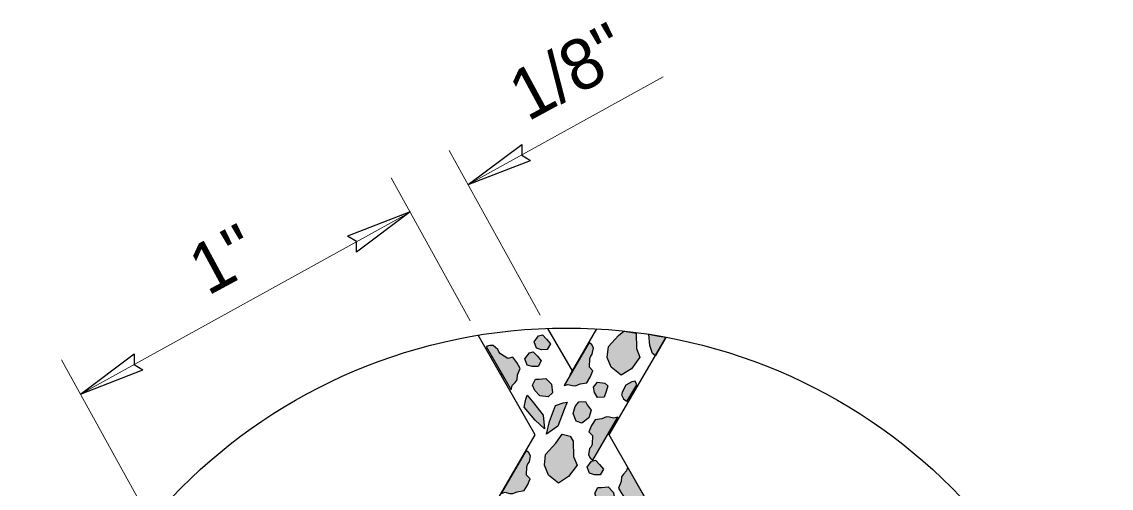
# Model space of a CAD drawing. Extents: x -333 to 39, y -49 to 225.
# Drawn here: x -120.83 to -92.89, y 9 to 20.95 of the extents above; entities that cross this region are included whole.
import ezdxf

# ---------------------------------------------------------------- set-up
doc = ezdxf.new("R2010")
doc.units = 0
doc.header["$LTSCALE"] = 0.52
doc.layers.add('1', color=7, linetype='Continuous', lineweight=25)

msp = doc.modelspace()

# ---------------------------------------------------------------- hatches: boundary and pattern name
at = {"layer": '1'}
for points in [[(-107.5019, 12.5515), (-107.6294, 12.5936), (-107.6906, 12.7529), (-107.5765, 12.9034), (-107.4766, 12.9305), (-107.3711, 12.821), (-107.2721, 12.7017), (-107.3509, 12.5532)], [(-105.7113, 12.1004), (-105.8132, 12.3547), (-105.7862, 12.6317), (-105.5225, 12.9168), (-105.391, 13.0247), (-105.2094, 13.0001), (-105.0751, 12.9732), (-105.067, 12.5785), (-104.9772, 12.3556), (-105.1965, 12.0627), (-105.4573, 11.8978)], [(-104.3068, 12.8707), (-104.5789, 12.3976), (-104.6495, 12.4521), (-104.7227, 12.66), (-104.7487, 12.9453), (-104.4901, 12.8941)], [(-108.2775, 11.5267), (-108.2538, 11.6312), (-108.1736, 11.7137), (-108.1278, 11.7825), (-108.1137, 11.906), (-108.0502, 12.0701), (-108.1294, 12.2188), (-108.2343, 12.3591), (-108.3623, 12.3279), (-108.5508, 12.4445), (-108.5941, 12.4985), (-108.6164, 12.5587), (-108.7428, 12.6621), (-108.8277, 12.662), (-108.9152, 12.6365)], [(-106.923, 11.6301), (-106.8206, 11.6616), (-106.7091, 11.6332), (-106.6267, 11.6279), (-106.5126, 11.6773), (-106.3386, 11.7039), (-106.2492, 11.8468), (-106.1799, 12.0077), (-106.2707, 12.1032), (-106.2638, 12.3247), (-106.2385, 12.3891), (-106.1975, 12.4384), (-106.1708, 12.5996), (-106.2133, 12.6731), (-106.279, 12.7363)], [(-107.7365, 12.1167), (-107.864, 12.1588), (-107.9251, 12.3181), (-107.8111, 12.4686), (-107.7111, 12.4957), (-107.6056, 12.3862), (-107.5067, 12.2669), (-107.5855, 12.1183)], [(-107.5583, 11.7962), (-107.3872, 11.8156), (-107.2463, 11.6656), (-107.2172, 11.4456), (-107.3293, 11.3446), (-107.5457, 11.3722), (-107.6715, 11.5064), (-107.7267, 11.6448), (-107.6506, 11.7979)], [(-105.4514, 11.3946), (-105.4012, 11.2922), (-105.3291, 11.2381), (-105.309, 11.2203), (-105.0573, 11.6546), (-105.0964, 11.7424), (-105.1803, 11.7242), (-105.339, 11.6399), (-105.4246, 11.4825)], [(-106.1418, 11.4553), (-106.1688, 11.5868), (-106.0613, 11.7192), (-105.8739, 11.6954), (-105.8006, 11.6223), (-105.8429, 11.4763), (-105.897, 11.331), (-106.0651, 11.3253)], [(-107.7429, 11.2285), (-107.4579, 10.8699), (-107.4213, 10.5205), (-107.6609, 10.7472), (-107.9445, 11.0823), (-107.9044, 11.2875), (-107.87, 11.3863)], [(-106.9148, 11.0179), (-107.0835, 10.5921), (-107.3682, 10.386), (-107.2912, 10.7069), (-107.1422, 11.1198), (-106.9442, 11.1874), (-106.8414, 11.2068)], [(-106.3308, 11.1411), (-106.2287, 11.0024), (-106.2883, 10.8056), (-106.4646, 10.6706), (-106.608, 10.7174), (-106.692, 10.9187), (-106.6384, 11.0947), (-106.5459, 11.2116), (-106.3753, 11.2219)], [(-105.5403, 10.825), (-105.6428, 10.7934), (-105.7543, 10.8218), (-105.8367, 10.8272), (-105.9507, 10.7777), (-106.1248, 10.7511), (-106.2142, 10.6082), (-106.2834, 10.4473), (-106.1927, 10.3518), (-106.1997, 10.1303), (-106.2249, 10.0659), (-106.2658, 10.0166), (-106.2926, 9.8554), (-106.2501, 9.7819), (-106.1844, 9.7188)], [(-107.3214, 9.3351), (-107.4234, 9.5894), (-107.3963, 9.8662), (-107.1327, 10.1515), (-106.9667, 10.384), (-106.7619, 10.3378), (-106.6852, 10.2078), (-106.6771, 9.8132), (-106.5873, 9.5902), (-106.8067, 9.2973), (-107.0674, 9.1323)], [(-108.5332, 8.8647), (-108.4308, 8.8963), (-108.3192, 8.8678), (-108.2368, 8.8625), (-108.1227, 8.9118), (-107.9487, 8.9385), (-107.8593, 9.0815), (-107.7901, 9.2423), (-107.8809, 9.3377), (-107.8738, 9.5593), (-107.8487, 9.6237), (-107.8077, 9.6731), (-107.781, 9.8342), (-107.8234, 9.9078), (-107.8892, 9.9708)], [(-106.1425, 9.342), (-106.27, 9.3841), (-106.3311, 9.5433), (-106.217, 9.6939), (-106.117, 9.721), (-106.0116, 9.6115), (-105.9127, 9.4921), (-105.9915, 9.3437)], [(-105.2961, 9.549), (-105.3199, 9.4443), (-105.4001, 9.3618), (-105.4457, 9.2932), (-105.4598, 9.1697), (-105.5236, 9.0055), (-105.4443, 8.8567), (-105.3394, 8.7165), (-105.2113, 8.7476), (-105.0229, 8.6311), (-104.9796, 8.577), (-104.9573, 8.5169), (-104.8309, 8.4134), (-104.746, 8.4137), (-104.6586, 8.4391)], [(-105.9643, 9.0214), (-105.7932, 9.0408), (-105.6523, 8.8909), (-105.6232, 8.6708), (-105.7353, 8.5699), (-105.9517, 8.5974), (-106.0775, 8.7317), (-106.1327, 8.8701), (-106.0566, 9.0231)]]:
    msp.add_hatch(color=256, dxfattribs=at).paths.add_polyline_path(points)

# ---------------------------------------------------------------- linework, layer by layer
at = {"layer": '1', "lineweight": 13}
for p, q in [((-104.3777, 19.5433), (-109.3829, 16.7829)), ((-107.5357, 13.4336), (-109.8658, 17.6585)), ((-109.3284, 13.2882), (-111.3507, 16.9551)), ((-119.325, 11.4154), (-110.8678, 16.0795)), ((-117.8116, 8.6713), (-119.8079, 12.291))]:
    msp.add_line(p, q, dxfattribs=at)
at = {"layer": '1'}
for p, q in [((-109.3822, 16.7823), (-108.004, 17.8097)), ((-109.3822, 16.7823), (-107.778, 17.3998)), ((-110.8685, 16.0801), (-112.4727, 15.4626)), ((-110.8685, 16.0801), (-112.2467, 15.0527)), ((-107.6591, 10.3718), (-109.1235, 12.921)), ((-106.7072, 12.0073), (-107.3336, 13.0977)), ((-106.7072, 12.0073), (-106.0803, 13.0841)), ((-105.7646, 10.3664), (-104.3068, 12.8707)), ((-119.3243, 11.4148), (-117.9461, 12.4422)), ((-119.3243, 11.4148), (-117.7201, 12.0323)), ((-113.2648, 0.7415), (-107.6591, 10.3718)), ((-100.1759, 0.6384), (-105.7646, 10.3664))]:
    msp.add_line(p, q, dxfattribs=at)
for points in [[(-108.004, 17.8097), (-108.0052, 17.539), (-107.778, 17.3998)], [(-112.2467, 15.0527), (-112.2456, 15.3234), (-112.4727, 15.4626)], [(-117.9461, 12.4422), (-117.9472, 12.1715), (-117.7201, 12.0323)], [(-108.5427, 11.9102), (-108.5312, 11.9152), (-108.5057, 11.9238), (-108.4378, 11.8036), (-108.7567, 12.3585), (-108.803, 12.3632)], [(-106.695, 12.0281), (-106.6926, 12.0259), (-106.763, 11.9072), (-106.4409, 12.4603), (-106.4421, 12.4627)], [(-108.3049, 9.2624), (-108.3028, 9.2604), (-108.3732, 9.1418), (-108.0511, 9.6948), (-108.052, 9.6969)]]:
    msp.add_lwpolyline(points, dxfattribs=at)
for points in [[(-107.5019, 12.5515), (-107.6294, 12.5936), (-107.6906, 12.7529), (-107.5765, 12.9034), (-107.4766, 12.9305), (-107.3711, 12.821), (-107.2721, 12.7017), (-107.3509, 12.5532)], [(-105.7113, 12.1004), (-105.8132, 12.3547), (-105.7862, 12.6317), (-105.5225, 12.9168), (-105.391, 13.0247), (-105.2094, 13.0001), (-105.0751, 12.9732), (-105.067, 12.5785), (-104.9772, 12.3556), (-105.1965, 12.0627), (-105.4573, 11.8978)], [(-104.3068, 12.8707), (-104.5789, 12.3976), (-104.6495, 12.4521), (-104.7227, 12.66), (-104.7487, 12.9453), (-104.4901, 12.8941)], [(-108.2775, 11.5267), (-108.2538, 11.6312), (-108.1736, 11.7137), (-108.1278, 11.7825), (-108.1137, 11.906), (-108.0502, 12.0701), (-108.1294, 12.2188), (-108.2343, 12.3591), (-108.3623, 12.3279), (-108.5508, 12.4445), (-108.5941, 12.4985), (-108.6164, 12.5587), (-108.7428, 12.6621), (-108.8277, 12.662), (-108.9152, 12.6365)], [(-106.923, 11.6301), (-106.8206, 11.6616), (-106.7091, 11.6332), (-106.6267, 11.6279), (-106.5126, 11.6773), (-106.3386, 11.7039), (-106.2492, 11.8468), (-106.1799, 12.0077), (-106.2707, 12.1032), (-106.2638, 12.3247), (-106.2385, 12.3891), (-106.1975, 12.4384), (-106.1708, 12.5996), (-106.2133, 12.6731), (-106.279, 12.7363)], [(-107.7365, 12.1167), (-107.864, 12.1588), (-107.9251, 12.3181), (-107.8111, 12.4686), (-107.7111, 12.4957), (-107.6056, 12.3862), (-107.5067, 12.2669), (-107.5855, 12.1183)], [(-107.5583, 11.7962), (-107.3872, 11.8156), (-107.2463, 11.6656), (-107.2172, 11.4456), (-107.3293, 11.3446), (-107.5457, 11.3722), (-107.6715, 11.5064), (-107.7267, 11.6448), (-107.6506, 11.7979)], [(-105.4514, 11.3946), (-105.4012, 11.2922), (-105.3291, 11.2381), (-105.309, 11.2203), (-105.0573, 11.6546), (-105.0964, 11.7424), (-105.1803, 11.7242), (-105.339, 11.6399), (-105.4246, 11.4825)], [(-106.1418, 11.4553), (-106.1688, 11.5868), (-106.0613, 11.7192), (-105.8739, 11.6954), (-105.8006, 11.6223), (-105.8429, 11.4763), (-105.897, 11.331), (-106.0651, 11.3253)], [(-107.7429, 11.2285), (-107.4579, 10.8699), (-107.4213, 10.5205), (-107.6609, 10.7472), (-107.9445, 11.0823), (-107.9044, 11.2875), (-107.87, 11.3863)], [(-106.9148, 11.0179), (-107.0835, 10.5921), (-107.3682, 10.386), (-107.2912, 10.7069), (-107.1422, 11.1198), (-106.9442, 11.1874), (-106.8414, 11.2068)], [(-106.3308, 11.1411), (-106.2287, 11.0024), (-106.2883, 10.8056), (-106.4646, 10.6706), (-106.608, 10.7174), (-106.692, 10.9187), (-106.6384, 11.0947), (-106.5459, 11.2116), (-106.3753, 11.2219)], [(-105.5403, 10.825), (-105.6428, 10.7934), (-105.7543, 10.8218), (-105.8367, 10.8272), (-105.9507, 10.7777), (-106.1248, 10.7511), (-106.2142, 10.6082), (-106.2834, 10.4473), (-106.1927, 10.3518), (-106.1997, 10.1303), (-106.2249, 10.0659), (-106.2658, 10.0166), (-106.2926, 9.8554), (-106.2501, 9.7819), (-106.1844, 9.7188)], [(-107.3214, 9.3351), (-107.4234, 9.5894), (-107.3963, 9.8662), (-107.1327, 10.1515), (-106.9667, 10.384), (-106.7619, 10.3378), (-106.6852, 10.2078), (-106.6771, 9.8132), (-106.5873, 9.5902), (-106.8067, 9.2973), (-107.0674, 9.1323)], [(-108.5332, 8.8647), (-108.4308, 8.8963), (-108.3192, 8.8678), (-108.2368, 8.8625), (-108.1227, 8.9118), (-107.9487, 8.9385), (-107.8593, 9.0815), (-107.7901, 9.2423), (-107.8809, 9.3377), (-107.8738, 9.5593), (-107.8487, 9.6237), (-107.8077, 9.6731), (-107.781, 9.8342), (-107.8234, 9.9078), (-107.8892, 9.9708)], [(-106.1425, 9.342), (-106.27, 9.3841), (-106.3311, 9.5433), (-106.217, 9.6939), (-106.117, 9.721), (-106.0116, 9.6115), (-105.9127, 9.4921), (-105.9915, 9.3437)], [(-105.2961, 9.549), (-105.3199, 9.4443), (-105.4001, 9.3618), (-105.4457, 9.2932), (-105.4598, 9.1697), (-105.5236, 9.0055), (-105.4443, 8.8567), (-105.3394, 8.7165), (-105.2113, 8.7476), (-105.0229, 8.6311), (-104.9796, 8.577), (-104.9573, 8.5169), (-104.8309, 8.4134), (-104.746, 8.4137), (-104.6586, 8.4391)], [(-105.9643, 9.0214), (-105.7932, 9.0408), (-105.6523, 8.8909), (-105.6232, 8.6708), (-105.7353, 8.5699), (-105.9517, 8.5974), (-106.0775, 8.7317), (-106.1327, 8.8701), (-106.0566, 9.0231)]]:
    msp.add_lwpolyline(points, close=True, dxfattribs=at)
msp.add_circle((-106.859, -0.8619), 13.9677, dxfattribs=at)

# ---------------------------------------------------------------- texts
for s, p in [("1/8''", (-107.8564, 18.3856)), ("1''", (-116.0615, 13.9186))]:
    msp.add_text(s, height=1.3, rotation=28.439, dxfattribs=at).set_placement(p)

doc.saveas('drawing.dxf')
